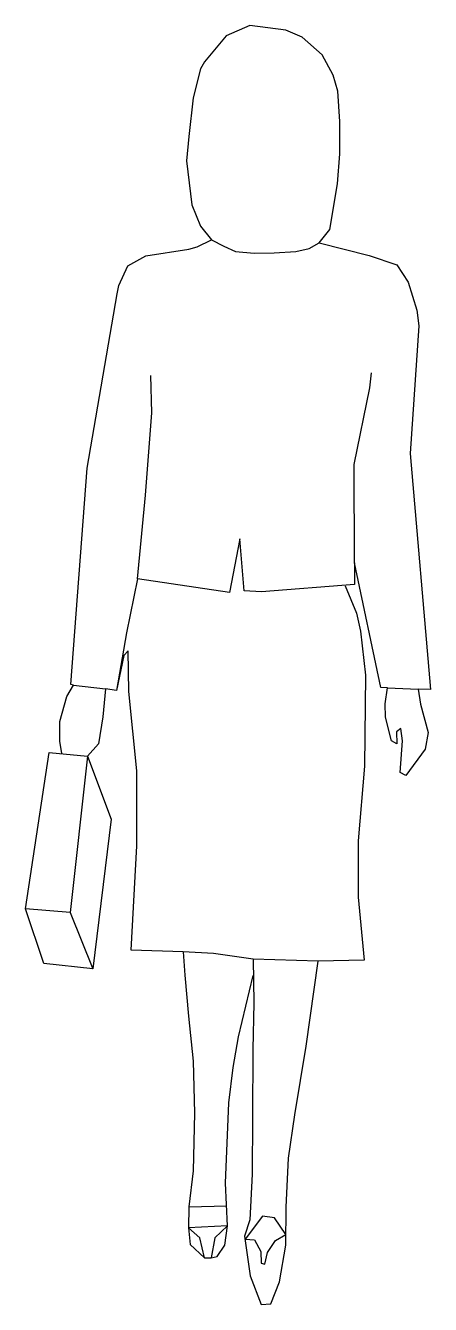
# Model space of a CAD drawing. Extents: x 113.63 to 114.16, y 208.34 to 210.03.
import ezdxf

# ---------------------------------------------------------------- set-up
doc = ezdxf.new("R2010")
doc.units = 0
doc.header["$LTSCALE"] = 25
doc.header["$MEASUREMENT"] = 0
doc.layers.get('0').update_dxf_attribs({"linetype": 'CONTINUOUS'})

msp = doc.modelspace()

# ---------------------------------------------------------------- linework, layer by layer
at = {"color": 0, "linetype": 'BYBLOCK'}
for p, q in [((113.9227, 210.0286), (113.8917, 210.0151)), ((113.9701, 210.0226), (113.9227, 210.0286)), ((113.8917, 210.0151), (113.8631, 209.9809)), ((113.9919, 210.0131), (113.9701, 210.0226)), ((114.0181, 209.9901), (113.9919, 210.0131)), ((113.8631, 209.9809), (113.8576, 209.9714)), ((114.0328, 209.9631), (114.0181, 209.9901)), ((113.8576, 209.9714), (113.8481, 209.9333)), ((114.0387, 209.942), (114.0328, 209.9631)), ((113.8481, 209.9333), (113.8425, 209.8821)), ((114.0415, 209.9019), (114.0387, 209.942)), ((114.0415, 209.8591), (114.0415, 209.9019)), ((113.8425, 209.8821), (113.8393, 209.85)), ((114.0384, 209.8198), (114.0415, 209.8591)), ((113.8393, 209.85), (113.8465, 209.792)), ((114.0284, 209.7595), (114.0384, 209.8198)), ((113.8465, 209.792), (113.8576, 209.7638)), ((113.8576, 209.7638), (113.8723, 209.7456)), ((114.0141, 209.742), (114.0284, 209.7595)), ((113.8532, 209.7365), (113.8723, 209.7456)), ((113.8723, 209.7456), (113.8885, 209.7372)), ((114.001, 209.7345), (114.0141, 209.742)), ((114.0141, 209.742), (114.08, 209.7253)), ((113.7619, 209.7114), (113.7857, 209.7245)), ((113.7857, 209.7245), (113.8425, 209.7333)), ((113.8425, 209.7333), (113.8532, 209.7365)), ((113.8885, 209.7372), (113.904, 209.7305)), ((113.904, 209.7305), (113.9286, 209.7281)), ((113.9286, 209.7281), (113.955, 209.7285)), ((113.955, 209.7285), (113.9836, 209.7305)), ((113.9836, 209.7305), (114.001, 209.7345)), ((114.08, 209.7253), (114.1165, 209.7126)), ((113.75, 209.6857), (113.7619, 209.7114)), ((114.1165, 209.7126), (114.1316, 209.69)), ((114.1316, 209.69), (114.1431, 209.6531)), ((113.708, 209.4444), (113.748, 209.6745)), ((113.748, 209.6745), (113.75, 209.6857)), ((114.1431, 209.6531), (114.1455, 209.6321)), ((114.1455, 209.6321), (114.1344, 209.4638)), ((113.7937, 209.5174), (113.7921, 209.5666)), ((114.0812, 209.5503), (114.0832, 209.5702)), ((114.0606, 209.4491), (114.0812, 209.5503)), ((113.7853, 209.4086), (113.7937, 209.5174)), ((114.1344, 209.4638), (114.161, 209.1523)), ((113.6865, 209.159), (113.708, 209.4444)), ((114.061, 209.3193), (114.0606, 209.4491)), ((113.7746, 209.2983), (113.7853, 209.4086)), ((113.9096, 209.3511), (113.8961, 209.2804)), ((113.9151, 209.2824), (113.9096, 209.3511)), ((114.061, 209.3193), (114.061, 209.2908)), ((114.0955, 209.155), (114.061, 209.3193)), ((113.7746, 209.2983), (113.7603, 209.2269)), ((113.8961, 209.2804), (113.7746, 209.2983)), ((114.061, 209.2908), (113.9383, 209.2812)), ((114.0487, 209.2892), (114.0634, 209.2531)), ((113.9383, 209.2812), (113.9151, 209.2824)), ((114.0634, 209.2531), (114.0689, 209.2292)), ((113.7603, 209.2269), (113.7468, 209.1511)), ((114.0689, 209.2292), (114.0753, 209.1713)), ((113.7623, 209.2034), (113.7564, 209.1971)), ((113.7631, 209.1495), (113.7623, 209.2034)), ((113.7564, 209.1971), (113.7468, 209.1511)), ((114.0753, 209.1713), (114.0741, 209.051)), ((113.6814, 209.1431), (113.6901, 209.1578)), ((113.6901, 209.1578), (113.6865, 209.159)), ((113.6901, 209.1578), (113.7322, 209.153)), ((113.7322, 209.153), (113.729, 209.1161)), ((113.7468, 209.1511), (113.7322, 209.153)), ((113.7738, 209.0447), (113.7631, 209.1495)), ((114.1046, 209.1546), (114.0955, 209.155)), ((114.1015, 209.1332), (114.1046, 209.1546)), ((114.1046, 209.1546), (114.1447, 209.1526)), ((114.1447, 209.1526), (114.1479, 209.1328)), ((114.161, 209.1523), (114.1447, 209.1526)), ((113.6722, 209.1102), (113.6814, 209.1431)), ((114.1019, 209.1157), (114.1015, 209.1332)), ((114.1479, 209.1328), (114.1582, 209.0955)), ((113.729, 209.1161), (113.723, 209.0804)), ((114.1098, 209.0844), (114.1019, 209.1157)), ((113.6722, 209.0836), (113.6722, 209.1102)), ((114.1221, 209.1007), (114.1161, 209.0963)), ((114.1241, 209.0844), (114.1221, 209.1007)), ((113.6746, 209.0681), (113.6722, 209.0836)), ((114.1165, 209.0804), (114.1098, 209.0844)), ((114.1161, 209.0963), (114.1165, 209.0804)), ((114.1209, 209.0427), (114.1241, 209.0844)), ((114.1582, 209.0955), (114.1542, 209.0737)), ((113.627, 208.8629), (113.6579, 209.0693)), ((113.6579, 209.0693), (113.7087, 209.0641)), ((113.723, 209.0804), (113.7087, 209.0641)), ((114.1542, 209.0737), (114.1284, 209.0387)), ((113.7087, 209.0641), (113.6857, 208.8578)), ((113.7087, 209.0641), (113.7397, 208.9812)), ((114.0741, 209.051), (114.0657, 208.9526)), ((113.7738, 208.9459), (113.7738, 209.0447)), ((114.1284, 209.0387), (114.1209, 209.0427)), ((113.7397, 208.9812), (113.7155, 208.7836)), ((114.0657, 208.9526), (114.0657, 208.878)), ((113.7663, 208.8082), (113.7738, 208.9459)), ((113.6857, 208.8578), (113.627, 208.8629)), ((113.6512, 208.7907), (113.627, 208.8629)), ((114.0657, 208.878), (114.0737, 208.7951)), ((113.6857, 208.8578), (113.7155, 208.7836)), ((113.835, 208.8058), (113.7663, 208.8082)), ((113.835, 208.8058), (113.8369, 208.7752)), ((113.875, 208.8038), (113.835, 208.8058)), ((113.927, 208.7963), (113.875, 208.8038)), ((113.927, 208.7963), (113.9282, 208.7387)), ((114.013, 208.7939), (113.927, 208.7963)), ((114.0737, 208.7951), (114.013, 208.7939)), ((113.7155, 208.7836), (113.6512, 208.7907)), ((113.9971, 208.6816), (114.013, 208.7939)), ((113.8369, 208.7752), (113.8421, 208.7212)), ((113.908, 208.6939), (113.9274, 208.7748)), ((113.9282, 208.7387), (113.9266, 208.6772)), ((113.8421, 208.7212), (113.8481, 208.6617)), ((113.9008, 208.6534), (113.908, 208.6939)), ((113.9266, 208.6772), (113.9262, 208.5875)), ((113.982, 208.5907), (113.9971, 208.6816)), ((113.8481, 208.6617), (113.8496, 208.5931)), ((113.8949, 208.6069), (113.9008, 208.6534)), ((113.8496, 208.5931), (113.8481, 208.5169)), ((113.8905, 208.5006), (113.8949, 208.6069)), ((113.9262, 208.5875), (113.9258, 208.5125)), ((113.9737, 208.5335), (113.982, 208.5907)), ((113.9705, 208.4688), (113.9737, 208.5335)), ((113.8481, 208.5169), (113.8425, 208.4696)), ((113.9258, 208.5125), (113.9227, 208.4522)), ((113.8933, 208.4442), (113.8905, 208.5006)), ((113.8425, 208.4696), (113.8417, 208.4418)), ((113.8425, 208.4696), (113.8925, 208.4708)), ((113.9395, 208.4573), (113.9167, 208.4268)), ((113.9554, 208.4549), (113.9395, 208.4573)), ((113.9701, 208.4188), (113.9705, 208.4688)), ((113.8933, 208.4442), (113.8417, 208.4418)), ((113.8568, 208.4284), (113.8417, 208.4418)), ((113.8417, 208.4418), (113.8441, 208.4196)), ((113.8933, 208.4442), (113.8766, 208.4287)), ((113.8897, 208.4188), (113.8933, 208.4442)), ((113.9227, 208.4522), (113.9159, 208.4307)), ((113.9701, 208.4331), (113.9554, 208.4549)), ((113.8631, 208.4022), (113.8568, 208.4284)), ((113.8766, 208.4287), (113.8719, 208.4022)), ((113.9159, 208.4307), (113.9231, 208.3783)), ((113.9167, 208.4268), (113.929, 208.426)), ((113.929, 208.426), (113.9373, 208.4105)), ((113.9459, 208.4093), (113.9566, 208.4252)), ((113.9566, 208.4252), (113.9701, 208.4331)), ((113.8441, 208.4196), (113.8631, 208.4022)), ((113.8798, 208.4041), (113.8897, 208.4188)), ((113.9373, 208.4105), (113.9379, 208.395)), ((113.9427, 208.3938), (113.9459, 208.4093)), ((113.9618, 208.3704), (113.9701, 208.4188)), ((113.8631, 208.4022), (113.8719, 208.4022)), ((113.8719, 208.4022), (113.8798, 208.4041)), ((113.9379, 208.395), (113.9427, 208.3938)), ((113.9231, 208.3783), (113.9379, 208.3406)), ((113.9506, 208.3414), (113.9618, 208.3704)), ((113.9379, 208.3406), (113.9506, 208.3414))]:
    msp.add_line(p, q, dxfattribs=at)

doc.saveas('drawing.dxf')
